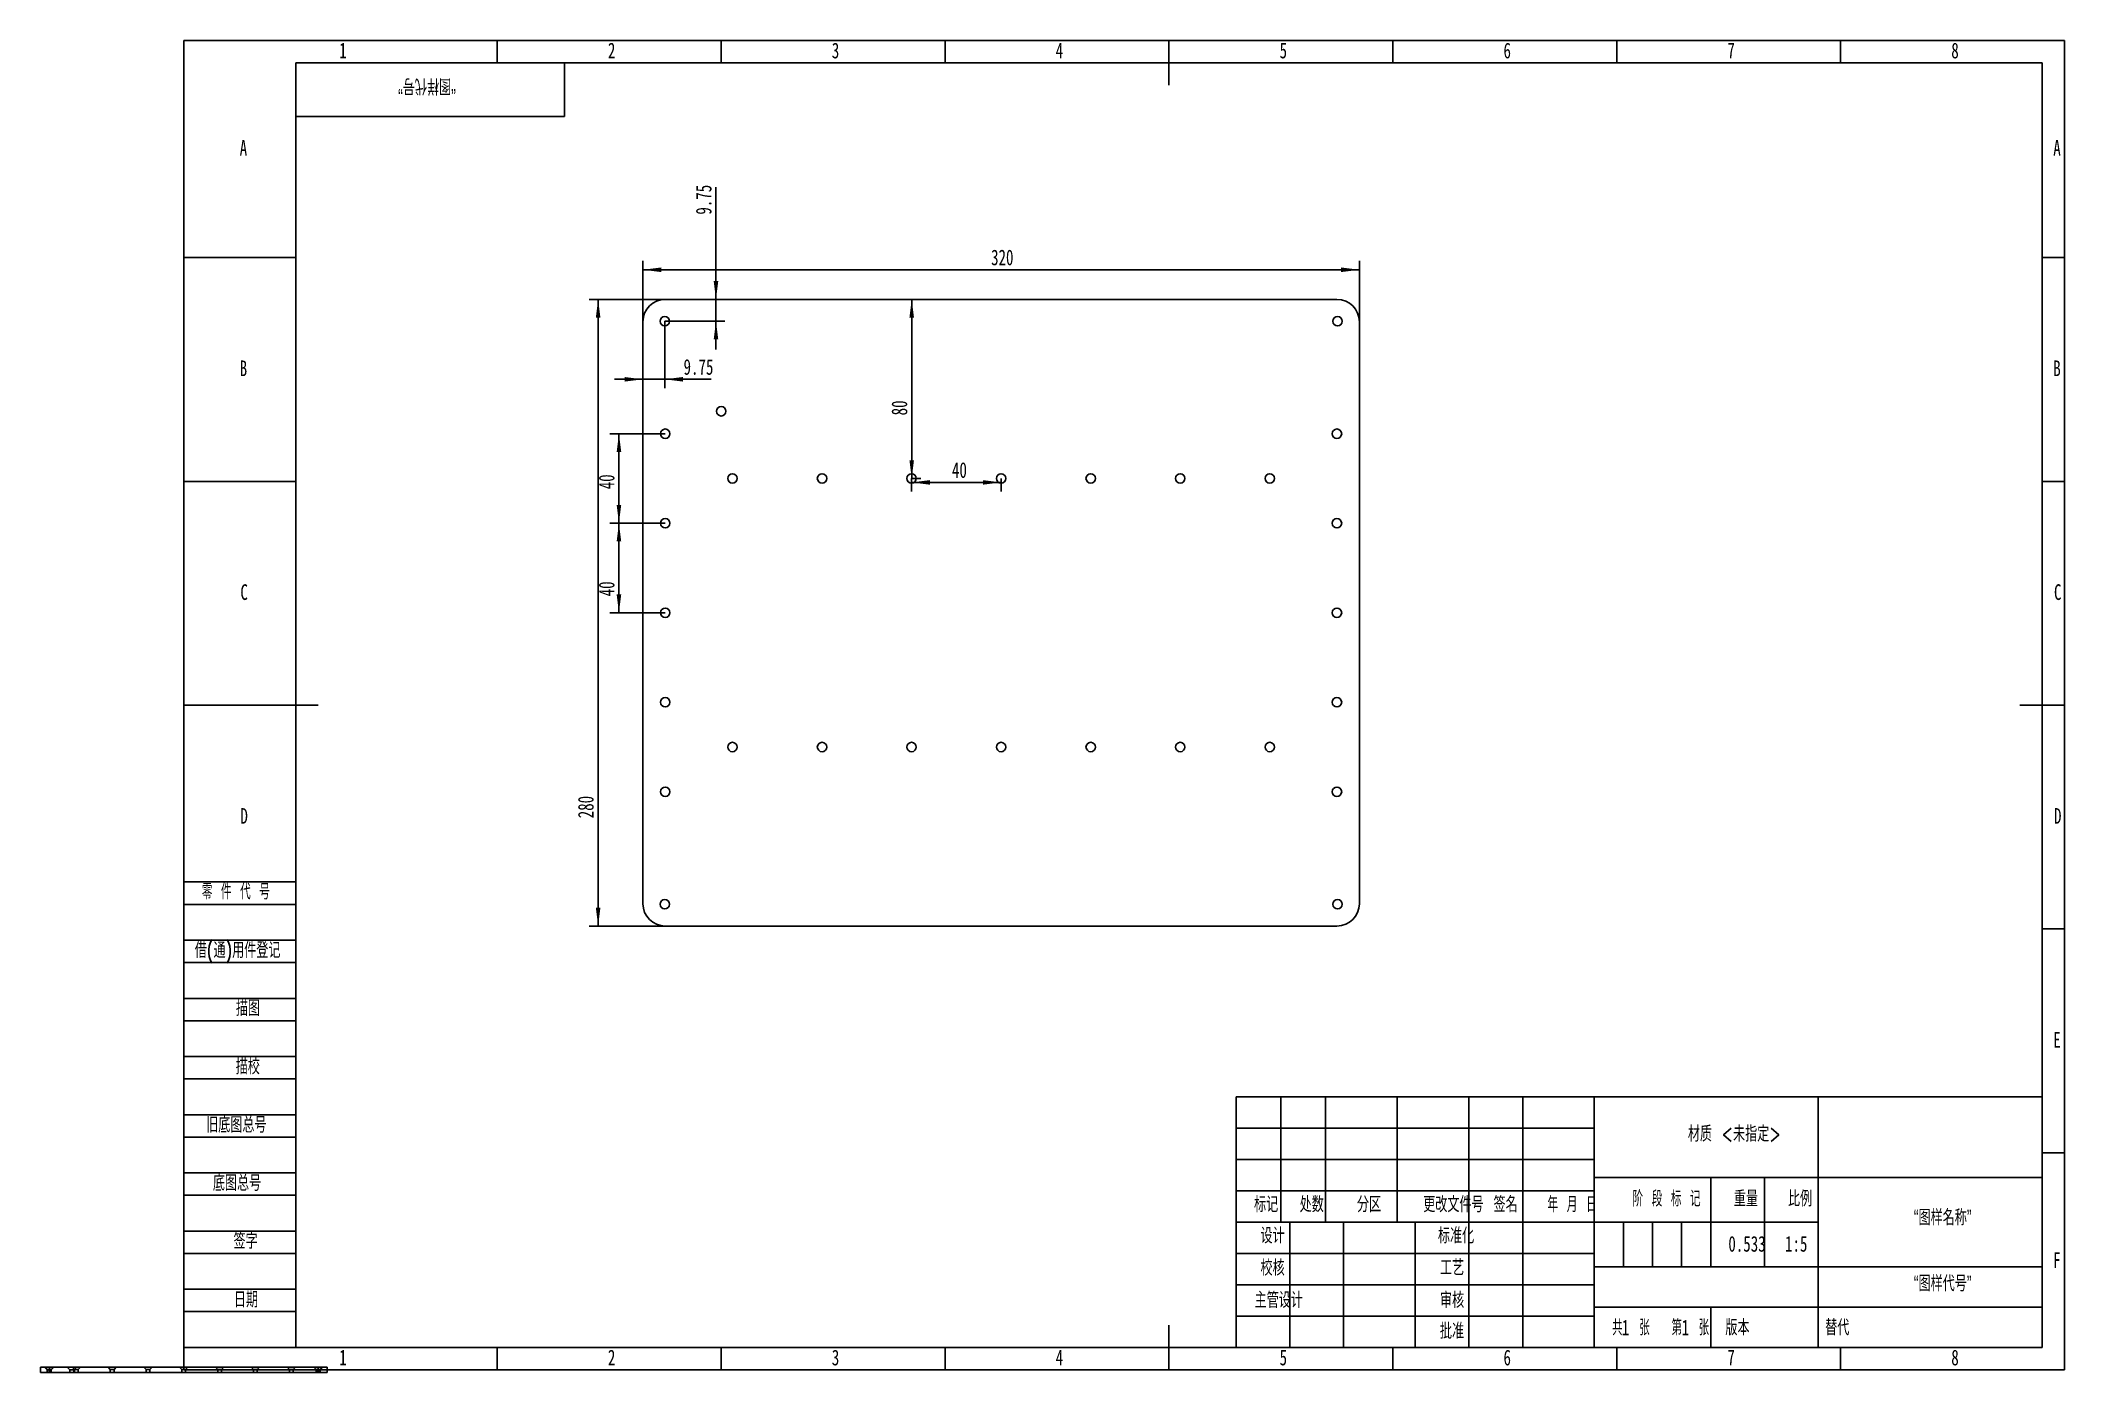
# Model space of a CAD drawing. Header units: millimetres. Extents: x -32 to 420, y -1 to 297.
import ezdxf

# ---------------------------------------------------------------- set-up
doc = ezdxf.new("R2010")
doc.units = ezdxf.units.MM
for name, color, linetype in [('10', 7, 'Continuous'), ('5', 7, 'Continuous'), ('9', 7, 'Continuous'), ('SLD-0', 7, 'Continuous')]:
    doc.layers.add(name, color=color, linetype=linetype)
doc.styles.add('SLDTEXTSTYLE0', font='TXT', dxfattribs={"width": 0.7, "bigfont": 'bigfont'})
doc.styles.add('SLDTEXTSTYLE1', font='TXT', dxfattribs={"width": 0.62, "bigfont": 'bigfont'})
doc.styles.add('SLDTEXTSTYLE2', font='TXT', dxfattribs={"width": 0.614286, "bigfont": 'bigfont'})
doc.styles.add('SLDTEXTSTYLE3', font='TXT', dxfattribs={"width": 0.6, "bigfont": 'bigfont'})
doc.styles.add('SLDTEXTSTYLE4', font='TXT', dxfattribs={"width": 0.7})
doc.dimstyles.new('SLDDIMSTYLE0', dxfattribs={"dimtxt": 3.5, "dimasz": 4.08, "dimexe": 0, "dimexo": 0.0625, "dimgap": 0.875, "dimtad": 2, "dimlfac": 2, "dimrnd": 1e-09, "dimzin": 12, "dimdsep": 46, "dimtxsty": 'SLDTEXTSTYLE4', "dimsah": 1, "dimcen": 0.09, "dimadec": 0, "dimazin": 3, "dimtfac": 1, "dimtofl": 0, "dimtmove": 0, "dimatfit": 3, "dimfxl": 0, "dimfrac": 2, "dimtolj": 1, "dimtzin": 12, "dimarcsym": 0})
doc.dimstyles.new('SLDDIMSTYLE1', dxfattribs={"dimtxt": 3.5, "dimasz": 4.08, "dimexe": 0, "dimexo": 0.0625, "dimgap": 0.875, "dimtad": 2, "dimlfac": 2, "dimrnd": 1e-09, "dimzin": 12, "dimdsep": 46, "dimtxsty": 'SLDTEXTSTYLE4', "dimsah": 1, "dimcen": 0.09, "dimadec": 0, "dimazin": 3, "dimtfac": 1, "dimtmove": 0, "dimatfit": 0, "dimfxl": 0, "dimfrac": 2, "dimtolj": 1, "dimtzin": 12, "dimarcsym": 0})

# ---------------------------------------------------------------- blocks, each defined once
blk = doc.blocks.new('_D')
at = {"layer": '10'}
for p, q in [((102.53, 234.15), (102.53, 247.77)), ((102.53, 245.77), (262.53, 245.77)), ((262.53, 234.15), (262.53, 247.77))]:
    blk.add_line(p, q, dxfattribs=at)
for points in [[(102.53, 245.77), (106.61, 245.26), (106.61, 246.28)], [(262.53, 245.77), (258.45, 246.28), (258.45, 245.26)]]:
    blk.add_solid(points, dxfattribs=at)
at = {"layer": '10', "insert": (180.28, 250.28), "char_height": 3.5, "attachment_point": 1, "style": 'SLDTEXTSTYLE4'}
blk.add_mtext('320', dxfattribs=at)
blk = doc.blocks.new('_D_1')
at = {"layer": '10'}
for p, q in [((107.53, 239.15), (90.53, 239.15)), ((92.53, 239.15), (92.53, 99.15)), ((107.53, 99.15), (90.53, 99.15))]:
    blk.add_line(p, q, dxfattribs=at)
for points in [[(92.53, 239.15), (92.02, 235.07), (93.04, 235.07)], [(92.53, 99.15), (93.04, 103.23), (92.02, 103.23)]]:
    blk.add_solid(points, dxfattribs=at)
at = {"layer": '10', "insert": (88.02, 123.23), "char_height": 3.5, "attachment_point": 1, "rotation": 90, "style": 'SLDTEXTSTYLE4'}
blk.add_mtext('280', dxfattribs=at)
blk = doc.blocks.new('_D_2')
at = {"layer": '10'}
for p, q in [((118.85, 239.15), (118.85, 264.22)), ((118.85, 234.28), (118.85, 239.15)), ((107.4, 234.28), (120.85, 234.28)), ((118.85, 234.28), (118.85, 227.93))]:
    blk.add_line(p, q, dxfattribs=at)
for points in [[(118.85, 239.15), (119.36, 243.23), (118.34, 243.23)], [(118.85, 234.28), (118.34, 230.2), (119.36, 230.2)]]:
    blk.add_solid(points, dxfattribs=at)
at = {"layer": '10', "insert": (114.34, 258.09), "char_height": 3.5, "attachment_point": 1, "rotation": 90, "style": 'SLDTEXTSTYLE4'}
blk.add_mtext('9.75', dxfattribs=at)
blk = doc.blocks.new('_D_3')
at = {"layer": '10'}
for p, q in [((107.53, 209.15), (95.18, 209.15)), ((97.18, 209.15), (97.18, 189.15)), ((107.53, 189.15), (95.18, 189.15))]:
    blk.add_line(p, q, dxfattribs=at)
for points in [[(97.18, 209.15), (96.67, 205.07), (97.69, 205.07)], [(97.18, 189.15), (97.69, 193.23), (96.67, 193.23)]]:
    blk.add_solid(points, dxfattribs=at)
at = {"layer": '10', "insert": (92.67, 196.73), "char_height": 3.5, "attachment_point": 1, "rotation": 90, "style": 'SLDTEXTSTYLE4'}
blk.add_mtext('40', dxfattribs=at)
blk = doc.blocks.new('_D_4')
at = {"layer": '10'}
for p, q in [((107.53, 189.15), (95.18, 189.15)), ((97.18, 189.15), (97.18, 169.15)), ((107.53, 169.15), (95.18, 169.15))]:
    blk.add_line(p, q, dxfattribs=at)
for points in [[(97.18, 189.15), (96.67, 185.07), (97.69, 185.07)], [(97.18, 169.15), (97.69, 173.23), (96.67, 173.23)]]:
    blk.add_solid(points, dxfattribs=at)
at = {"layer": '10', "insert": (92.67, 172.82), "char_height": 3.5, "attachment_point": 1, "rotation": 90, "style": 'SLDTEXTSTYLE4'}
blk.add_mtext('40', dxfattribs=at)
blk = doc.blocks.new('_D_5')
at = {"layer": '10'}
for p, q in [((162.56, 199.15), (162.56, 239.15)), ((162.53, 199.15), (164.56, 199.15))]:
    blk.add_line(p, q, dxfattribs=at)
for points in [[(162.56, 239.15), (162.05, 235.07), (163.07, 235.07)], [(162.56, 199.15), (163.07, 203.23), (162.05, 203.23)]]:
    blk.add_solid(points, dxfattribs=at)
at = {"layer": '10', "insert": (158.05, 213.24), "char_height": 3.5, "attachment_point": 1, "rotation": 90, "style": 'SLDTEXTSTYLE4'}
blk.add_mtext('80', dxfattribs=at)
blk = doc.blocks.new('_D_6')
at = {"layer": '10'}
for p, q in [((162.53, 199.15), (162.53, 196.26)), ((182.53, 199.15), (182.53, 196.26)), ((162.53, 198.26), (182.53, 198.26))]:
    blk.add_line(p, q, dxfattribs=at)
for points in [[(162.53, 198.26), (166.61, 197.76), (166.61, 198.77)], [(182.53, 198.26), (178.45, 198.77), (178.45, 197.76)]]:
    blk.add_solid(points, dxfattribs=at)
at = {"layer": '10', "insert": (171.55, 202.78), "char_height": 3.5, "attachment_point": 1, "style": 'SLDTEXTSTYLE4'}
blk.add_mtext('40', dxfattribs=at)
blk = doc.blocks.new('_D_7')
at = {"layer": '10'}
for p, q in [((107.4, 234.28), (107.4, 219.3)), ((102.53, 221.3), (96.18, 221.3)), ((107.4, 221.3), (102.53, 221.3)), ((107.4, 221.3), (117.74, 221.3))]:
    blk.add_line(p, q, dxfattribs=at)
for points in [[(102.53, 221.3), (98.45, 221.81), (98.45, 220.79)], [(107.4, 221.3), (111.48, 220.79), (111.48, 221.81)]]:
    blk.add_solid(points, dxfattribs=at)
at = {"layer": '10', "insert": (111.61, 225.81), "char_height": 3.5, "attachment_point": 1, "style": 'SLDTEXTSTYLE4'}
blk.add_mtext('9.75', dxfattribs=at)

msp = doc.modelspace()

# ---------------------------------------------------------------- linework, layer by layer
at = {"color": 7, "linetype": 'Continuous', "lineweight": 25}
for p, q in [((107.5299, 239.1501), (257.5299, 239.1501)), ((102.5299, 104.1501), (102.5299, 234.1501)), ((262.5299, 234.1501), (262.5299, 104.1501)), ((257.5299, 99.1501), (107.5299, 99.1501)), ((-32, 0.6), (-32, -0.6)), ((-30, 0.6), (-32, 0.6)), ((-32, 0.6), (-30, 0.6)), ((-31.07, 0.6), (-30.47, 0)), ((-31.07, 0.6), (-30.47, 0)), ((-29.03, 0.6), (-31.07, 0.6)), ((-29.03, 0.6), (-31.07, 0.6)), ((-30.92, 0.6), (-30.42, 0.1)), ((-30.92, 0.6), (-30.42, 0.1)), ((-30.92, 0.6), (-30.42, 0.1)), ((-30.92, 0.6), (-30.42, 0.1)), ((-30.92, 0.6), (-30.42, 0.1)), ((-29.0894, 0.6), (-30.9106, 0.6)), ((-29.0894, 0.6), (-30.9106, 0.6)), ((-29.0894, 0.6), (-30.9106, 0.6)), ((-29.0894, 0.6), (-30.9106, 0.6)), ((-29.0894, 0.6), (-30.9106, 0.6)), ((-30.42, 0.1), (-30.42, -0.6)), ((-30.42, 0.1), (-30.42, -0.6)), ((-30.42, 0.1), (-30.42, -0.6)), ((-30.42, 0.1), (-30.42, -0.6)), ((-30.42, 0.1), (-30.42, -0.6)), ((-30.42, 0.1), (-29.58, 0.1)), ((-30.42, 0.1), (-29.58, 0.1)), ((-30.42, 0.1), (-29.58, 0.1)), ((-30.42, 0.1), (-29.58, 0.1)), ((-30.42, 0.1), (-29.58, 0.1)), ((-30, 0.6), (-30, -0.6)), ((30, 0.6), (-30, 0.6)), ((-29.63, 0), (-29.03, 0.6)), ((-29.63, 0), (-29.03, 0.6)), ((-29.58, 0.1), (-29.08, 0.6)), ((-29.58, 0.1), (-29.08, 0.6)), ((-29.58, 0.1), (-29.08, 0.6)), ((-29.58, 0.1), (-29.08, 0.6)), ((-29.58, 0.1), (-29.08, 0.6)), ((-29.58, -0.6), (-29.58, 0.1)), ((-29.58, -0.6), (-29.58, 0.1)), ((-29.58, -0.6), (-29.58, 0.1)), ((-29.58, -0.6), (-29.58, 0.1)), ((-29.58, -0.6), (-29.58, 0.1)), ((-26.02, 0.6), (-25.42, 0)), ((-23.98, 0.6), (-26.02, 0.6)), ((-25.42, 0), (-25.42, -0.6)), ((-25.42, 0), (-24.58, 0)), ((-24.92, 0.6), (-24.42, 0.1)), ((-24.92, 0.6), (-24.42, 0.1)), ((-23.0894, 0.6), (-24.9106, 0.6)), ((-23.0894, 0.6), (-24.9106, 0.6)), ((-24.58, 0), (-23.98, 0.6)), ((-24.58, -0.6), (-24.58, 0)), ((-24.42, 0.1), (-24.42, -0.6)), ((-24.42, 0.1), (-24.42, -0.6)), ((-24.42, 0.1), (-23.58, 0.1)), ((-24.42, 0.1), (-23.58, 0.1)), ((-23.58, 0.1), (-23.08, 0.6)), ((-23.58, 0.1), (-23.08, 0.6)), ((-23.58, -0.6), (-23.58, 0.1)), ((-23.58, -0.6), (-23.58, 0.1)), ((-16.92, 0.6), (-16.42, 0.1)), ((-16.92, 0.6), (-16.42, 0.1)), ((-15.0894, 0.6), (-16.9106, 0.6)), ((-15.0894, 0.6), (-16.9106, 0.6)), ((-16.42, 0.1), (-16.42, -0.6)), ((-16.42, 0.1), (-16.42, -0.6)), ((-16.42, 0.1), (-15.58, 0.1)), ((-16.42, 0.1), (-15.58, 0.1)), ((-15.58, 0.1), (-15.08, 0.6)), ((-15.58, 0.1), (-15.08, 0.6)), ((-15.58, -0.6), (-15.58, 0.1)), ((-15.58, -0.6), (-15.58, 0.1)), ((-8.92, 0.6), (-8.42, 0.1)), ((-8.92, 0.6), (-8.42, 0.1)), ((-7.0894, 0.6), (-8.9106, 0.6)), ((-7.0894, 0.6), (-8.9106, 0.6)), ((-8.42, 0.1), (-8.42, -0.6)), ((-8.42, 0.1), (-8.42, -0.6)), ((-8.42, 0.1), (-7.58, 0.1)), ((-8.42, 0.1), (-7.58, 0.1)), ((-7.58, 0.1), (-7.08, 0.6)), ((-7.58, 0.1), (-7.08, 0.6)), ((-7.58, -0.6), (-7.58, 0.1)), ((-7.58, -0.6), (-7.58, 0.1)), ((-0.92, 0.6), (-0.42, 0.1)), ((-0.92, 0.6), (-0.42, 0.1)), ((0.9106, 0.6), (-0.9106, 0.6)), ((0.9106, 0.6), (-0.9106, 0.6)), ((-0.42, 0.1), (-0.42, -0.6)), ((-0.42, 0.1), (-0.42, -0.6)), ((-0.42, 0.1), (0.42, 0.1)), ((-0.42, 0.1), (0.42, 0.1)), ((0.42, 0.1), (0.92, 0.6)), ((0.42, 0.1), (0.92, 0.6)), ((0.42, -0.6), (0.42, 0.1)), ((0.42, -0.6), (0.42, 0.1)), ((7.08, 0.6), (7.58, 0.1)), ((7.08, 0.6), (7.58, 0.1)), ((8.9106, 0.6), (7.0894, 0.6)), ((8.9106, 0.6), (7.0894, 0.6)), ((7.58, 0.1), (7.58, -0.6)), ((7.58, 0.1), (7.58, -0.6)), ((7.58, 0.1), (8.42, 0.1)), ((7.58, 0.1), (8.42, 0.1)), ((8.42, 0.1), (8.92, 0.6)), ((8.42, 0.1), (8.92, 0.6)), ((8.42, -0.6), (8.42, 0.1)), ((8.42, -0.6), (8.42, 0.1)), ((15.08, 0.6), (15.58, 0.1)), ((15.08, 0.6), (15.58, 0.1)), ((16.9106, 0.6), (15.0894, 0.6)), ((16.9106, 0.6), (15.0894, 0.6)), ((15.58, 0.1), (15.58, -0.6)), ((15.58, 0.1), (15.58, -0.6)), ((15.58, 0.1), (16.42, 0.1)), ((15.58, 0.1), (16.42, 0.1)), ((16.42, 0.1), (16.92, 0.6)), ((16.42, 0.1), (16.92, 0.6)), ((16.42, -0.6), (16.42, 0.1)), ((16.42, -0.6), (16.42, 0.1)), ((23.08, 0.6), (23.58, 0.1)), ((23.08, 0.6), (23.58, 0.1)), ((24.9106, 0.6), (23.0894, 0.6)), ((24.9106, 0.6), (23.0894, 0.6)), ((23.58, 0.1), (23.58, -0.6)), ((23.58, 0.1), (23.58, -0.6)), ((23.58, 0.1), (24.42, 0.1)), ((23.58, 0.1), (24.42, 0.1)), ((24.42, 0.1), (24.92, 0.6)), ((24.42, 0.1), (24.92, 0.6)), ((24.42, -0.6), (24.42, 0.1)), ((24.42, -0.6), (24.42, 0.1)), ((29.03, 0.6), (29.63, 0)), ((29.03, 0.6), (29.63, 0)), ((31.07, 0.6), (29.03, 0.6)), ((31.07, 0.6), (29.03, 0.6)), ((29.08, 0.6), (29.58, 0.1)), ((29.08, 0.6), (29.58, 0.1)), ((29.08, 0.6), (29.58, 0.1)), ((29.08, 0.6), (29.58, 0.1)), ((29.08, 0.6), (29.58, 0.1)), ((30.9106, 0.6), (29.0894, 0.6)), ((30.9106, 0.6), (29.0894, 0.6)), ((30.9106, 0.6), (29.0894, 0.6)), ((30.9106, 0.6), (29.0894, 0.6)), ((30.9106, 0.6), (29.0894, 0.6)), ((29.58, 0.1), (29.58, -0.6)), ((29.58, 0.1), (29.58, -0.6)), ((29.58, 0.1), (29.58, -0.6)), ((29.58, 0.1), (29.58, -0.6)), ((29.58, 0.1), (29.58, -0.6)), ((29.58, 0.1), (30.42, 0.1)), ((29.58, 0.1), (30.42, 0.1)), ((29.58, 0.1), (30.42, 0.1)), ((29.58, 0.1), (30.42, 0.1)), ((29.58, 0.1), (30.42, 0.1)), ((30, 0.6), (30, -0.6)), ((30, 0.6), (32, 0.6)), ((32, 0.6), (30, 0.6)), ((30.42, 0.1), (30.92, 0.6)), ((30.42, 0.1), (30.92, 0.6)), ((30.42, 0.1), (30.92, 0.6)), ((30.42, 0.1), (30.92, 0.6)), ((30.42, 0.1), (30.92, 0.6)), ((30.42, -0.6), (30.42, 0.1)), ((30.42, -0.6), (30.42, 0.1)), ((30.42, -0.6), (30.42, 0.1)), ((30.42, -0.6), (30.42, 0.1)), ((30.42, -0.6), (30.42, 0.1)), ((30.47, 0), (31.07, 0.6)), ((30.47, 0), (31.07, 0.6)), ((32, 0.6), (32, -0.6)), ((-30, -0.6), (-32, -0.6)), ((-32, -0.6), (-30, -0.6)), ((-30.47, 0), (-30.47, -0.6)), ((-30.47, 0), (-30.47, -0.6)), ((-30.47, 0), (-29.63, 0)), ((-30.47, 0), (-29.63, 0)), ((-30.47, -0.6), (-29.63, -0.6)), ((-30.47, -0.6), (-29.63, -0.6)), ((-30.42, -0.6), (-29.58, -0.6)), ((-30.42, -0.6), (-29.58, -0.6)), ((-30.42, -0.6), (-29.58, -0.6)), ((-30.42, -0.6), (-29.58, -0.6)), ((-30.42, -0.6), (-29.58, -0.6)), ((30, -0.6), (-30, -0.6)), ((-29.63, -0.6), (-29.63, 0)), ((-29.63, -0.6), (-29.63, 0)), ((-25.42, -0.6), (-24.58, -0.6)), ((-24.42, -0.6), (-23.58, -0.6)), ((-24.42, -0.6), (-23.58, -0.6)), ((-16.42, -0.6), (-15.58, -0.6)), ((-16.42, -0.6), (-15.58, -0.6)), ((-8.42, -0.6), (-7.58, -0.6)), ((-8.42, -0.6), (-7.58, -0.6)), ((-0.42, -0.6), (0.42, -0.6)), ((-0.42, -0.6), (0.42, -0.6)), ((7.58, -0.6), (8.42, -0.6)), ((7.58, -0.6), (8.42, -0.6)), ((15.58, -0.6), (16.42, -0.6)), ((15.58, -0.6), (16.42, -0.6)), ((23.58, -0.6), (24.42, -0.6)), ((23.58, -0.6), (24.42, -0.6)), ((29.58, -0.6), (30.42, -0.6)), ((29.58, -0.6), (30.42, -0.6)), ((29.58, -0.6), (30.42, -0.6)), ((29.58, -0.6), (30.42, -0.6)), ((29.58, -0.6), (30.42, -0.6)), ((29.63, 0), (29.63, -0.6)), ((29.63, 0), (29.63, -0.6)), ((29.63, 0), (30.47, 0)), ((29.63, 0), (30.47, 0)), ((29.63, -0.6), (30.47, -0.6)), ((29.63, -0.6), (30.47, -0.6)), ((30, -0.6), (32, -0.6)), ((32, -0.6), (30, -0.6)), ((30.47, -0.6), (30.47, 0)), ((30.47, -0.6), (30.47, 0))]:
    msp.add_line(p, q, dxfattribs=at)
for centre in [(107.4049, 234.2751), (257.6549, 234.2751), (120.0299, 214.1501), (107.5299, 209.1501), (257.5299, 209.1501), (122.5299, 199.1501), (142.5299, 199.1501), (162.5299, 199.1501), (182.5299, 199.1501), (202.5299, 199.1501), (222.5299, 199.1501), (242.5299, 199.1501), (107.5299, 189.1501), (257.5299, 189.1501), (107.5299, 169.1501), (257.5299, 169.1501), (107.5299, 149.1501), (257.5299, 149.1501), (122.5299, 139.1501), (142.5299, 139.1501), (162.5299, 139.1501), (182.5299, 139.1501), (202.5299, 139.1501), (222.5299, 139.1501), (242.5299, 139.1501), (107.5299, 129.1501), (257.5299, 129.1501), (107.4049, 104.0251), (257.6549, 104.0251)]:
    msp.add_circle(centre, 1.05, dxfattribs=at)
for centre, start, end in [((107.5299, 234.1501), 90, 180), ((257.5299, 234.1501), 0, 90), ((107.5299, 104.1501), 180, 270), ((257.5299, 104.1501), 270, 0)]:
    msp.add_arc(centre, 5, start, end, dxfattribs=at)
at = {"layer": '10', "color": 7}
for p, q in [((0, 109), (25, 109)), ((0, 104), (25, 104)), ((0, 96), (25, 96)), ((0, 91), (25, 91)), ((0, 83), (25, 83)), ((0, 78), (25, 78)), ((0, 70), (25, 70)), ((0, 65), (25, 65)), ((0, 57), (25, 57)), ((0, 52), (25, 52)), ((235, 54), (315, 54)), ((235, 47), (315, 47)), ((0, 44), (25, 44)), ((0, 39), (25, 39)), ((0, 31), (25, 31)), ((0, 26), (25, 26)), ((0, 18), (25, 18)), ((0, 13), (25, 13))]:
    msp.add_line(p, q, dxfattribs=at)
at = {"layer": '10', "color": 7, "lineweight": 25}
for p, q in [((245, 61), (245, 33)), ((255, 61), (255, 33)), ((271, 61), (271, 33)), ((287, 61), (287, 5)), ((299, 61), (299, 5)), ((315, 61), (315, 5)), ((365, 61), (365, 33)), ((315, 43), (415, 43)), ((340.9862, 43), (340.9862, 23)), ((353, 43), (353, 23)), ((235, 40), (315, 40)), ((235, 33), (365, 33)), ((247, 33), (247, 5)), ((259, 33), (259, 5)), ((275, 33), (275, 5)), ((365, 33), (365, 5)), ((235, 26), (315, 26)), ((315, 23), (415, 23)), ((235, 19), (315, 19)), ((315, 14), (415, 14)), ((235, 12), (315, 12))]:
    msp.add_line(p, q, dxfattribs=at)
at = {"layer": '5'}
for p, q in [((70, 297), (70, 292)), ((120, 297), (120, 292)), ((170, 297), (170, 292)), ((270, 297), (270, 292)), ((320, 297), (320, 292)), ((370, 297), (370, 292)), ((0, 248.5), (25, 248.5)), ((420, 248.5), (415, 248.5)), ((0, 198.5), (25, 198.5)), ((420, 198.5), (415, 198.5)), ((420, 98.5), (415, 98.5)), ((420, 48.5), (415, 48.5)), ((70, 0), (70, 5)), ((120, 0), (120, 5)), ((170, 0), (170, 5)), ((270, 0), (270, 5)), ((320, 0), (320, 5)), ((370, 0), (370, 5))]:
    msp.add_line(p, q, dxfattribs=at)
at = {"layer": '5', "lineweight": 25}
for p, q in [((220, 297), (220, 287)), ((0, 148.5), (30, 148.5)), ((420, 148.5), (410, 148.5)), ((220, 0), (220, 10))]:
    msp.add_line(p, q, dxfattribs=at)
at = {"layer": '5', "color": 7, "lineweight": 25}
for p, q in [((415, 292), (25, 292)), ((25, 292), (25, 5)), ((85, 280), (85, 292)), ((415, 5), (415, 292)), ((25, 280), (85, 280)), ((235, 61), (415, 61)), ((235, 61), (235, 5)), ((0, 5), (415, 5))]:
    msp.add_line(p, q, dxfattribs=at)
at = {"layer": '9', "color": 7}
for p, q in [((420, 297), (0, 297)), ((0, 297), (0, 0)), ((420, 148.5), (420, 297)), ((420, 0), (420, 148.5)), ((0, 0), (420, 0))]:
    msp.add_line(p, q, dxfattribs=at)
at = {"layer": 'SLD-0'}
for p, q in [((321.5, 33), (321.5, 23)), ((328, 33), (328, 23)), ((334.5, 33), (334.5, 23))]:
    msp.add_line(p, q, dxfattribs=at)
at = {"layer": 'SLD-0', "lineweight": 25}
msp.add_line((340.9862, 14), (340.9862, 5), dxfattribs=at)

# ---------------------------------------------------------------- texts
at = {"layer": '10', "char_height": 3.5}
for s, insert, attachment_point, style in [('1', (35.5444, 296.503), 2, 'SLDTEXTSTYLE4'), ('2', (95.5444, 296.503), 2, 'SLDTEXTSTYLE4'), ('3', (145.5444, 296.503), 2, 'SLDTEXTSTYLE4'), ('4', (195.5444, 296.503), 2, 'SLDTEXTSTYLE4'), ('5', (245.5444, 296.503), 2, 'SLDTEXTSTYLE4'), ('6', (295.5469, 296.503), 2, 'SLDTEXTSTYLE4'), ('7', (345.5469, 296.503), 2, 'SLDTEXTSTYLE4'), ('8', (395.5469, 296.503), 2, 'SLDTEXTSTYLE4'), ('A', (13.3203, 274.753), 2, 'SLDTEXTSTYLE4'), ('A', (418.3203, 274.753), 2, 'SLDTEXTSTYLE4'), ('B', (13.3203, 225.503), 2, 'SLDTEXTSTYLE4'), ('B', (418.3203, 225.503), 2, 'SLDTEXTSTYLE4'), ('C', (13.4819, 175.503), 2, 'SLDTEXTSTYLE4'), ('C', (418.4819, 175.503), 2, 'SLDTEXTSTYLE4'), ('D', (13.4844, 125.503), 2, 'SLDTEXTSTYLE4'), ('D', (418.4844, 125.503), 2, 'SLDTEXTSTYLE4'), ('E', (418.3179, 75.503), 2, 'SLDTEXTSTYLE4'), ('材质 <未指定>', (346.2372, 54.4812), 2, 'SLDTEXTSTYLE0'), ('“图样名称”', (392.797, 35.7909), 2, 'SLDTEXTSTYLE0'), ('0.533', (349.0926, 29.9049), 2, 'SLDTEXTSTYLE4'), ('1:5', (360.0844, 29.9049), 2, 'SLDTEXTSTYLE4'), ('F', (418.279, 26.2881), 2, 'SLDTEXTSTYLE4'), ('“图样代号”', (392.7994, 21.0497), 2, 'SLDTEXTSTYLE0'), ('1', (321.1423, 11.201), 1, 'SLDTEXTSTYLE4'), ('1', (334.4795, 11.201), 1, 'SLDTEXTSTYLE4'), ('1', (35.5444, 4.503), 2, 'SLDTEXTSTYLE4'), ('2', (95.5444, 4.503), 2, 'SLDTEXTSTYLE4'), ('3', (145.5444, 4.503), 2, 'SLDTEXTSTYLE4'), ('4', (195.5444, 4.503), 2, 'SLDTEXTSTYLE4'), ('5', (245.5444, 4.503), 2, 'SLDTEXTSTYLE4'), ('6', (295.5469, 4.503), 2, 'SLDTEXTSTYLE4'), ('7', (345.5469, 4.503), 2, 'SLDTEXTSTYLE4'), ('8', (395.5469, 4.503), 2, 'SLDTEXTSTYLE4')]:
    msp.add_mtext(s, dxfattribs=dict(at, insert=insert, attachment_point=attachment_point, style=style))
at = {"layer": '10', "color": 7, "char_height": 3.5}
for s, insert, attachment_point, style in [('零 件 代 号', (4.0231, 108.5948), 1, 'SLDTEXTSTYLE2'), ('借(通)用件登记', (2.4737, 95.4992), 1, 'SLDTEXTSTYLE0'), ('描图', (14.3302, 82.5525), 2, 'SLDTEXTSTYLE0'), ('描校', (14.2977, 69.5171), 2, 'SLDTEXTSTYLE0'), ('旧底图总号', (5, 56.4875), 1, 'SLDTEXTSTYLE0'), ('底图总号', (6.5, 43.4863), 1, 'SLDTEXTSTYLE0'), ('标记', (241.7107, 38.7166), 2, 'SLDTEXTSTYLE0'), ('处数', (251.8861, 38.7166), 2, 'SLDTEXTSTYLE0'), ('分区', (264.6827, 38.7166), 2, 'SLDTEXTSTYLE0'), ('更改文件号', (283.5293, 38.7166), 2, 'SLDTEXTSTYLE0'), ('签名', (295.1872, 38.7166), 2, 'SLDTEXTSTYLE0'), ('年 月 日', (310.041, 38.7166), 2, 'SLDTEXTSTYLE1'), ('阶 段 标 记', (331.1255, 39.9941), 2, 'SLDTEXTSTYLE2'), ('重量', (348.8505, 39.9941), 2, 'SLDTEXTSTYLE0'), ('比例', (360.942, 39.9941), 2, 'SLDTEXTSTYLE0'), ('设计', (243.1504, 31.7343), 2, 'SLDTEXTSTYLE0'), ('标准化', (284.1213, 31.7343), 2, 'SLDTEXTSTYLE0'), ('签字', (13.8039, 30.5369), 2, 'SLDTEXTSTYLE0'), ('校核', (243.1495, 24.5561), 2, 'SLDTEXTSTYLE0'), ('工艺', (283.235, 24.5985), 2, 'SLDTEXTSTYLE0'), ('日期', (13.881, 17.4368), 2, 'SLDTEXTSTYLE0'), ('主管设计', (244.5306, 17.3301), 2, 'SLDTEXTSTYLE0'), ('审核', (283.2344, 17.3301), 2, 'SLDTEXTSTYLE0'), ('批准', (283.2165, 10.4411), 2, 'SLDTEXTSTYLE0'), ('共  张', (323.1782, 11.201), 2, 'SLDTEXTSTYLE3'), ('第  张', (336.4417, 11.201), 2, 'SLDTEXTSTYLE3'), ('版本', (346.9606, 11.201), 2, 'SLDTEXTSTYLE0')]:
    msp.add_mtext(s, dxfattribs=dict(at, insert=insert, attachment_point=attachment_point, style=style))
at = {"layer": 'SLD-0', "insert": (54.3145, 285.0233), "char_height": 3.5, "attachment_point": 2, "rotation": 180, "style": 'SLDTEXTSTYLE0'}
msp.add_mtext('“图样代号”', dxfattribs=at)
at = {"layer": 'SLD-0', "insert": (366.5609, 11.201), "char_height": 3.5, "attachment_point": 1, "style": 'SLDTEXTSTYLE0'}
msp.add_mtext('替代', dxfattribs=at)

# ---------------------------------------------------------------- dimensions: what is measured, and where the dimension line sits
at = {"layer": '10'}
for base, p1, p2, dimstyle, picture, middle in [((118.8519, 239.1501), (107.4049, 234.2751), (107.5299, 239.1501), 'SLDDIMSTYLE1', '_D_2', (118.8519, 261.1501)), ((92.5299, 99.1501), (107.5299, 239.1501), (107.5299, 99.1501), 'SLDDIMSTYLE0', '_D_1', (92.5299, 125.5315)), ((162.5598, 239.1501), (162.5299, 199.1501), (107.5299, 239.1501), 'SLDDIMSTYLE0', '_D_5', (162.5598, 214.7755)), ((97.1805, 189.1501), (107.5299, 209.1501), (107.5299, 189.1501), 'SLDDIMSTYLE0', '_D_3', (97.1805, 198.264)), ((97.1805, 169.1501), (107.5299, 189.1501), (107.5299, 169.1501), 'SLDDIMSTYLE0', '_D_4', (97.1805, 174.3572))]:
    dim = msp.add_linear_dim(base=base, p1=p1, p2=p2, angle=90, dimstyle=dimstyle, dxfattribs=at)
    dim.commit()
    dim.dimension.update_dxf_attribs({"geometry": picture, "text_midpoint": middle, "dimtype": 160})
for base, p1, p2, dimstyle, picture, middle in [((262.5299, 245.7698), (102.5299, 234.1501), (262.5299, 234.1501), 'SLDDIMSTYLE0', '_D', (182.5815, 245.7698)), ((102.5299, 221.302), (107.4049, 234.2751), (102.5299, 234.1501), 'SLDDIMSTYLE1', '_D_7', (114.678, 221.302)), ((182.5299, 198.264), (162.5299, 199.1501), (182.5299, 199.1501), 'SLDDIMSTYLE0', '_D_6', (173.0831, 198.264))]:
    dim = msp.add_linear_dim(base=base, p1=p1, p2=p2, dimstyle=dimstyle, dxfattribs=at)
    dim.commit()
    dim.dimension.update_dxf_attribs({"geometry": picture, "text_midpoint": middle, "dimtype": 160})

doc.saveas('drawing.dxf')
